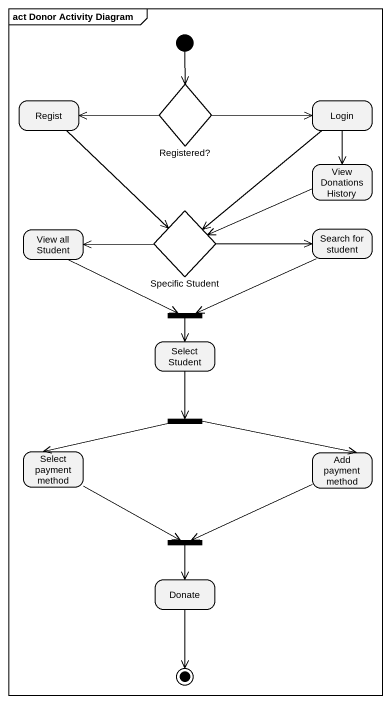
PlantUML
@startuml
mainframe act Donor Activity Diagram
hide empty description
state Regist
state "Registered?" as Registered <<choice>>
state Login
state "View Donations History" as View_Donations_History
state "Specific Student" as Specific_Student <<choice>>
state "View all Student" as View_all_Student
state "Search for student" as Search_for_student
state "Select Student" as Select_Student
state fork1 <<join>>
state fork2 <<fork>>
state "Select payment method" as Select_payment_method
state "Add payment method" as Add_payment_method
state fork3 <<join>>
state Donate
[*] --> Registered
Regist --> Specific_Student
Registered -left-> Regist
Registered -right-> Login
Login --> View_Donations_History
Login --> Specific_Student
View_Donations_History -left-> Specific_Student
Specific_Student -left-> View_all_Student
Specific_Student -right-> Search_for_student
View_all_Student -right-> fork1
Search_for_student -left-> fork1
Select_Student --> fork2
fork1 --> Select_Student
fork2 -left-> Select_payment_method
fork2 -right-> Add_payment_method
Select_payment_method -right-> fork3
Add_payment_method -left-> fork3
fork3 --> Donate
Donate --> [*]
@enduml
